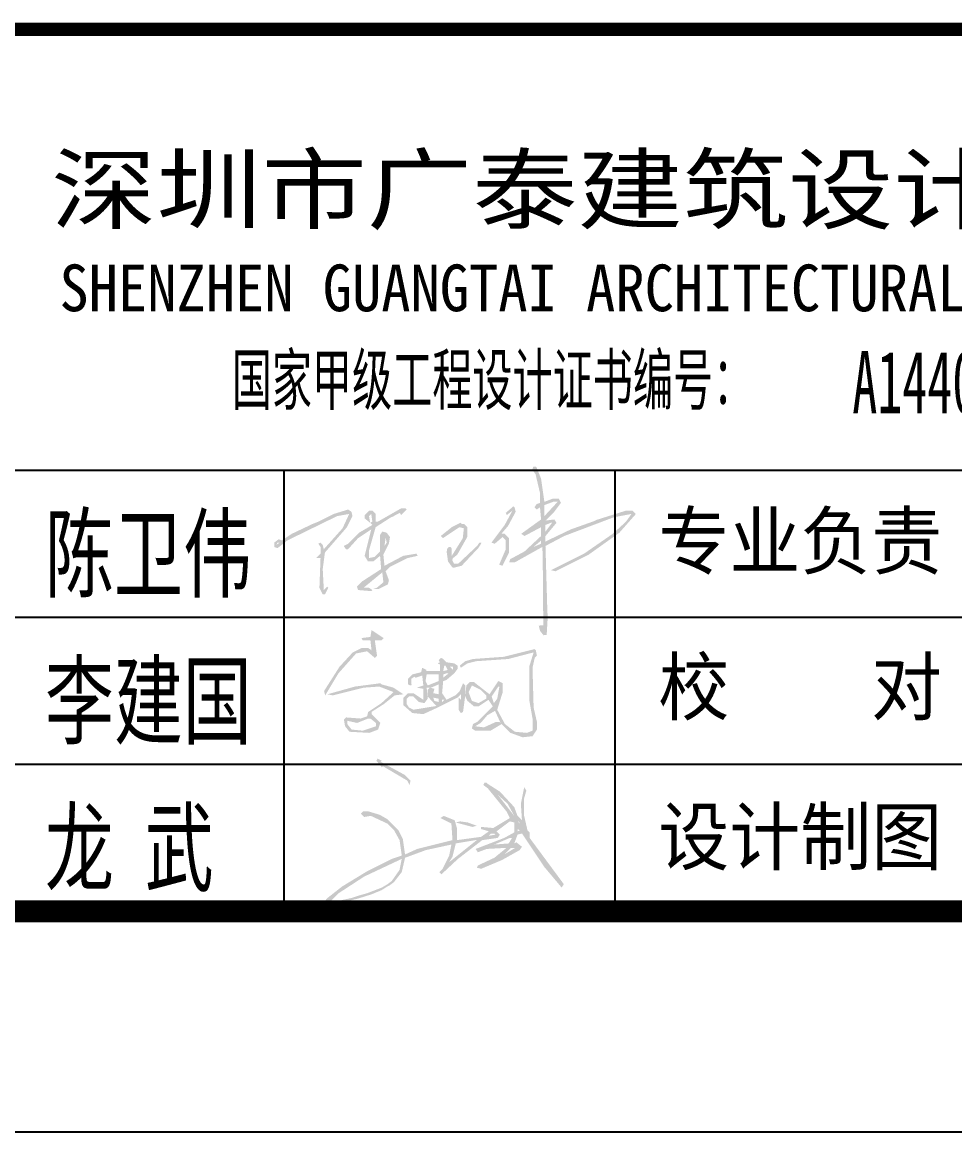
# Model space of a CAD drawing. Extents: x 718358 to 1668613, y -348838 to -159582.
# Drawn here: x 962284 to 964398, y -319314 to -316798 of the extents above; entities that cross this region are included whole.
import ezdxf

# ---------------------------------------------------------------- set-up
doc = ezdxf.new("R2010")
doc.units = 0
doc.header["$LTSCALE"] = 1000
for name, color, linetype in [('变更', 6, 'Continuous'), ('图层1', 1, 'Continuous'), ('建-图例填充', 251, 'Continuous'), ('建-图框', 4, 'Continuous'), ('建-影线', 8, 'Continuous')]:
    doc.layers.add(name, color=color, linetype=linetype)
doc.styles.add('-宋体', font='', dxfattribs={"width": 0.8})
doc.styles.add('HT', font='simhei.ttf', dxfattribs={"width": 1.2})
doc.styles.add('单线字', font='', dxfattribs={"width": 0.7})
doc.styles.add('图框', font='')
doc.styles.get('-宋体').set_extended_font_data('NSimSun')
doc.styles.get('单线字').set_extended_font_data('SimSun')
doc.styles.get('图框').set_extended_font_data('SimSun')

# ---------------------------------------------------------------- blocks, each defined once
blk = doc.blocks.new('54345')
at = {"linetype": 'Continuous'}
blk.add_hatch(color=1, dxfattribs=at).paths.add_polyline_path([(1029066.1, 12708.9), (1029116.1, 12718.9), (1029151.1, 12688.9), (1029161.1, 12698.9), (1029151.1, 12768.9), (1029181.1, 12768.9), (1029191.1, 12778.9), (1029146.1, 12808.9), (1029136.1, 12813.9), (1029131.1, 12783.9), (1029091.1, 12778.9), (1029096.1, 12768.9), (1029131.1, 12768.9), (1029136.1, 12723.9), (1029121.1, 12733.9), (1029091.1, 12733.9), (1029051.1, 12713.9), (1028991.1, 12648.9), (1028921.1, 12538.9), (1028926.1, 12518.9), (1028986.1, 12618.9)])
h = blk.add_hatch(color=1, dxfattribs=at)
h.paths.add_polyline_path([(1029476.1, 12588.9), (1029511.1, 12618.9), (1029526.1, 12638.9), (1029526.1, 12653.9), (1029511.1, 12663.9), (1029476.1, 12668.9), (1029461.1, 12683.9), (1029451.1, 12688.9), (1029441.1, 12678.9), (1029446.1, 12668.9), (1029436.1, 12663.9), (1029446.1, 12658.9), (1029446.1, 12628.9), (1029381.1, 12628.9), (1029386.1, 12633.9), (1029366.1, 12643.9), (1029361.1, 12623.9), (1029321.1, 12613.9), (1029301.1, 12593.9), (1029301.1, 12568.9), (1029316.1, 12568.9), (1029316.1, 12593.9), (1029331.1, 12603.9), (1029336.1, 12598.9), (1029366.1, 12608.9), (1029371.1, 12563.9), (1029341.1, 12553.9), (1029371.1, 12548.9), (1029371.1, 12498.9), (1029326.1, 12528.9), (1029301.1, 12528.9), (1029281.1, 12508.9), (1029281.1, 12473.9), (1029321.1, 12438.9), (1029371.1, 12433.9), (1029411.1, 12453.9), (1029326.1, 12453.9), (1029306.1, 12463.9), (1029296.1, 12478.9), (1029296.1, 12503.9), (1029306.1, 12513.9), (1029326.1, 12513.9), (1029351.1, 12488.9), (1029376.1, 12483.9), (1029391.1, 12503.9), (1029386.1, 12553.9), (1029406.1, 12553.9), (1029441.1, 12568.9), (1029441.1, 12523.9), (1029416.1, 12528.9), (1029421.1, 12548.9), (1029401.1, 12553.9), (1029391.1, 12543.9), (1029391.1, 12513.9), (1029436.1, 12463.9), (1029526.1, 12508.9), (1029541.1, 12523.9), (1029541.1, 12498.9), (1029531.1, 12508.9), (1029531.1, 12453.9), (1029541.1, 12438.9), (1029551.1, 12443.9), (1029561.1, 12518.9), (1029561.1, 12563.9), (1029551.1, 12573.9), (1029536.1, 12538.9), (1029516.1, 12518.9), (1029476.1, 12498.9), (1029456.1, 12528.9), (1029461.1, 12583.9)])
h.paths.add_polyline_path([(1029441.1, 12583.9), (1029391.1, 12563.9), (1029381.1, 12583.9), (1029386.1, 12613.9), (1029441.1, 12613.9)], flags=16)
h.paths.add_polyline_path([(1029461.1, 12598.9), (1029461.1, 12613.9), (1029476.1, 12618.9), (1029486.1, 12618.9)], flags=16)
h.paths.add_polyline_path([(1029461.1, 12628.9), (1029466.1, 12653.9), (1029471.1, 12653.9), (1029481.1, 12633.9)], flags=16)
h.paths.add_polyline_path([(1029491.1, 12648.9), (1029506.1, 12648.9), (1029506.1, 12633.9)], flags=16)
h.paths.add_polyline_path([(1029441.1, 12503.9), (1029441.1, 12488.9), (1029421.1, 12493.9), (1029416.1, 12508.9)], flags=16)
h.paths.add_polyline_path([(1029456.1, 12498.9), (1029466.1, 12498.9), (1029456.1, 12488.9)], flags=16)
h = blk.add_hatch(color=1, dxfattribs=at)
h.paths.add_polyline_path([(1029321.1, 12566.4), (1029316.1, 12568.9), (1029301.1, 12568.9), (1029311.1, 12563.9)], flags=17)
h.paths.add_polyline_path([(1029436.1, 12463.9), (1029429.9, 12470.8), (1029326.1, 12453.9), (1029306.1, 12463.9), (1029296.1, 12478.9), (1029296.1, 12503.9), (1029306.1, 12513.9), (1029326.1, 12513.9), (1029351.1, 12488.9), (1029376.1, 12483.9), (1029391.1, 12503.9), (1029386.1, 12553.9), (1029406.1, 12553.9), (1029441.1, 12568.9), (1029441.1, 12523.9), (1029416.1, 12528.9), (1029421.1, 12548.9), (1029401.1, 12553.9), (1029391.1, 12543.9), (1029391.1, 12513.9), (1029436.1, 12463.9), (1029526.1, 12508.9), (1029541.1, 12523.9), (1029541.1, 12498.9), (1029531.1, 12508.9), (1029531.1, 12453.9), (1029541.1, 12438.9), (1029551.1, 12443.9), (1029561.1, 12518.9), (1029561.1, 12563.9), (1029551.1, 12573.9), (1029536.1, 12538.9), (1029516.1, 12518.9), (1029476.1, 12498.9), (1029456.1, 12528.9), (1029461.1, 12583.9), (1029476.1, 12588.9), (1029511.1, 12618.9), (1029526.1, 12638.9), (1029526.1, 12653.9), (1029511.1, 12663.9), (1029476.1, 12668.9), (1029461.1, 12683.9), (1029451.1, 12688.9), (1029441.1, 12678.9), (1029446.1, 12668.9), (1029436.1, 12663.9), (1029446.1, 12658.9), (1029446.1, 12628.9), (1029381.1, 12628.9), (1029386.1, 12633.9), (1029366.1, 12643.9), (1029361.1, 12623.9), (1029321.1, 12613.9), (1029301.1, 12593.9), (1029301.1, 12568.9), (1029316.1, 12568.9), (1029316.1, 12593.9), (1029331.1, 12603.9), (1029336.1, 12598.9), (1029366.1, 12608.9), (1029371.1, 12563.9), (1029341.1, 12553.9), (1029371.1, 12548.9), (1029371.1, 12498.9), (1029326.1, 12528.9), (1029301.1, 12528.9), (1029281.1, 12508.9), (1029281.1, 12473.9), (1029321.1, 12438.9), (1029371.1, 12433.9)])
h.paths.add_polyline_path([(1029421.1, 12493.9), (1029416.1, 12508.9), (1029441.1, 12503.9), (1029441.1, 12488.9)], flags=16)
h.paths.add_polyline_path([(1029456.1, 12488.9), (1029456.1, 12498.9), (1029466.1, 12498.9)], flags=16)
h.paths.add_polyline_path([(1029391.1, 12563.9), (1029381.1, 12583.9), (1029386.1, 12613.9), (1029441.1, 12613.9), (1029441.1, 12583.9)], flags=16)
h.paths.add_polyline_path([(1029461.1, 12598.9), (1029461.1, 12613.9), (1029476.1, 12618.9), (1029486.1, 12618.9)], flags=16)
h.paths.add_polyline_path([(1029461.1, 12628.9), (1029466.1, 12653.9), (1029471.1, 12653.9), (1029481.1, 12633.9)], flags=16)
h.paths.add_polyline_path([(1029506.1, 12633.9), (1029491.1, 12648.9), (1029506.1, 12648.9)], flags=16)
h = blk.add_hatch(color=1, dxfattribs=at)
h.paths.add_polyline_path([(1029866.1, 12643.9), (1029876.1, 12688.9), (1029886.1, 12698.9), (1029881.1, 12723.9), (1029876.1, 12728.9), (1029736.1, 12693.9), (1029596.1, 12683.9), (1029561.1, 12673.9), (1029536.1, 12653.9), (1029541.1, 12643.9), (1029571.1, 12663.9), (1029611.1, 12673.9), (1029756.1, 12683.9), (1029871.1, 12713.9), (1029851.1, 12648.9), (1029851.1, 12498.9), (1029866.1, 12413.9), (1029866.1, 12358.9), (1029841.1, 12348.9), (1029786.1, 12353.9), (1029741.1, 12388.9), (1029706.1, 12453.9), (1029731.1, 12533.9), (1029731.1, 12573.9), (1029711.1, 12583.9), (1029671.1, 12523.9), (1029601.1, 12578.9), (1029581.1, 12578.9), (1029566.1, 12563.9), (1029561.1, 12513.9), (1029571.1, 12493.9), (1029601.1, 12468.9), (1029621.1, 12468.9), (1029666.1, 12498.9), (1029686.1, 12468.9), (1029616.1, 12398.9), (1029596.1, 12388.9), (1029591.1, 12368.9), (1029606.1, 12358.9), (1029676.1, 12358.9), (1029726.1, 12388.9), (1029716.1, 12398.9), (1029701.1, 12398.9), (1029646.1, 12373.9), (1029606.1, 12378.9), (1029631.1, 12393.9), (1029661.1, 12428.9), (1029696.1, 12448.9), (1029721.1, 12393.9), (1029726.1, 12388.9), (1029766.1, 12348.9), (1029821.1, 12328.9), (1029866.1, 12333.9), (1029886.1, 12363.9), (1029886.1, 12398.9), (1029871.1, 12463.9)])
h.paths.add_polyline_path([(1029716.1, 12558.9), (1029706.1, 12503.9), (1029691.1, 12483.9), (1029681.1, 12513.9), (1029711.1, 12558.9)], flags=16)
h.paths.add_polyline_path([(1029656.1, 12518.9), (1029656.1, 12503.9), (1029621.1, 12483.9), (1029591.1, 12493.9), (1029576.1, 12533.9), (1029591.1, 12563.9), (1029631.1, 12543.9)], flags=16)
h = blk.add_hatch(color=1, dxfattribs=at)
h.paths.add_polyline_path([(1029236.1, 12553.9), (1029181.1, 12568.9), (1029176.1, 12573.9), (1029061.1, 12558.9), (1028936.1, 12523.9), (1028961.1, 12518.9), (1029101.1, 12553.9), (1029171.1, 12558.9), (1029236.1, 12533.9), (1029181.1, 12483.9), (1029191.1, 12478.9), (1029241.1, 12518.9), (1029281.1, 12523.9)])
h.paths.add_polyline_path([(1029191.1, 12478.9), (1029181.1, 12483.9), (1029121.1, 12443.9), (1029116.1, 12423.9), (1029086.1, 12413.9), (1029021.1, 12418.9), (1029011.1, 12408.9), (1029016.1, 12378.9), (1029036.1, 12353.9), (1029126.1, 12348.9), (1029166.1, 12363.9), (1029176.1, 12393.9), (1029136.1, 12433.9), (1029136.1, 12443.9)])
h.paths.add_polyline_path([(1029131.1, 12413.9), (1029156.1, 12393.9), (1029156.1, 12378.9), (1029096.1, 12358.9), (1029046.1, 12363.9), (1029026.1, 12388.9), (1029026.1, 12403.9), (1029071.1, 12393.9), (1029121.1, 12413.9)], flags=16)
h = blk.add_hatch(color=1, dxfattribs=at)
h.paths.add_polyline_path([(1029573.2, 11942.5), (1029547.5, 11946.2), (1029538.2, 11947.5), (1029518.2, 11942.5), (1029593.2, 11922.5), (1029613.2, 11927.5)])
h.paths.add_polyline_path([(1029178.2, 12217.5), (1029183.2, 12222.5), (1029173.2, 12227.5), (1029163.2, 12232.5), (1029158.2, 12222.5), (1029183.2, 12192.5), (1029188.2, 12197.5), (1029298.2, 12132.5), (1029308.2, 12112.5), (1029313.2, 12132.5), (1029288.2, 12157.5)])
h.paths.add_polyline_path([(1029110.1, 11608.4), (1029083.2, 11612.5), (1029048.8, 11601.2), (1029033.2, 11597.5), (1029033.2, 11587.5), (1029074.2, 11597.3)])
h.paths.add_polyline_path([(1029118.2, 11622.5), (1029083.2, 11612.5), (1029110.1, 11608.4), (1029138.2, 11617.5)])
h.paths.add_polyline_path([(1029181, 11635.3), (1029193.2, 11642.5), (1029183.2, 11647.5), (1029118.2, 11622.5), (1029138.2, 11617.5)])
h.paths.add_polyline_path([(1029218.2, 11657.5), (1029208.2, 11662.5), (1029183.2, 11647.5), (1029193.2, 11642.5), (1029208.2, 11652.5)])
h.paths.add_polyline_path([(1029238.2, 11672.5), (1029228.2, 11677.5), (1029208.2, 11662.5), (1029218.2, 11657.5)])
h = blk.add_hatch(color=1, dxfattribs=at)
h.paths.add_polyline_path([(1029208.2, 11957.5), (1029173.2, 11977.5), (1029123.2, 11992.5), (1029098.2, 11992.5), (1029088.2, 11982.5), (1029103.2, 11967.5), (1029133.2, 11972.5), (1029208.2, 11937.5), (1029238.2, 11907.5), (1029263.2, 11862.5), (1029273.2, 11792.5), (1029228.2, 11777.5), (1029118.2, 11722.5), (1029003.2, 11652.5), (1028933.2, 11597.5), (1028923.2, 11582.5), (1028933.2, 11562.5), (1029033.2, 11587.5), (1029033.2, 11597.5), (1028943.2, 11577.5), (1028988.2, 11622.5), (1029103.2, 11697.5), (1029273.2, 11777.5), (1029263.2, 11727.5), (1029228.2, 11677.5), (1029238.2, 11672.5), (1029273.2, 11717.5), (1029288.2, 11782.5), (1029383.2, 11817.5), (1029498.2, 11842.5), (1029488.2, 11792.5), (1029458.2, 11732.5), (1029443.2, 11717.5), (1029453.2, 11707.5), (1029528.2, 11777.5), (1029638.2, 11862.5), (1029708.2, 11872.5), (1029718.2, 11887.5), (1029703.2, 11902.5), (1029763.2, 11947.5), (1029783.2, 11942.5), (1029783.2, 11897.5), (1029738.2, 11872.5), (1029608.2, 11822.5), (1029618.2, 11807.5), (1029658.2, 11822.5), (1029748.2, 11827.5), (1029693.2, 11782.5), (1029618.2, 11747.5), (1029613.2, 11737.5), (1029633.2, 11732.5), (1029728.2, 11772.5), (1029808.2, 11817.5), (1029818.2, 11832.5), (1029793.2, 11852.5), (1029783.2, 11847.5), (1029798.2, 11887.5), (1029818.2, 11892.5), (1029918.2, 11742.5), (1029998.2, 11647.5), (1030008.2, 11662.5), (1029853.2, 11872.5), (1029853.2, 11897.5), (1029843.2, 11907.5), (1029828.2, 11972.5), (1029828.2, 12052.5), (1029838.2, 12087.5), (1029828.2, 12102.5), (1029813.2, 12027.5), (1029818.2, 11952.5), (1029798.2, 11972.5), (1029783.2, 12012.5), (1029718.2, 12082.5), (1029663.2, 12117.5), (1029658.2, 12122.5), (1029648.2, 12122.5), (1029643.2, 12112.5), (1029663.2, 12097.5), (1029748.2, 11992.5), (1029763.2, 11962.5), (1029688.2, 11917.5), (1029633.2, 11922.5), (1029633.2, 11912.5), (1029668.2, 11902.5), (1029633.2, 11877.5), (1029523.2, 11862.5), (1029523.2, 11917.5), (1029513.2, 11952.5), (1029463.2, 11972.5), (1029448.2, 11962.5), (1029498.2, 11937.5), (1029503.2, 11862.5), (1029343.2, 11822.5), (1029288.2, 11797.5), (1029278.2, 11867.5), (1029258.2, 11907.5)])
h.paths.add_polyline_path([(1029518.2, 11847.5), (1029608.2, 11862.5), (1029613.2, 11862.5), (1029488.2, 11762.5), (1029503.2, 11787.5)], flags=17)
h.paths.add_polyline_path([(1029668.2, 11882.5), (1029678.2, 11892.5), (1029693.2, 11892.5), (1029698.2, 11887.5)], flags=16)
h.paths.add_polyline_path([(1029693.2, 11842.5), (1029763.2, 11872.5), (1029773.2, 11872.5), (1029758.2, 11847.5)], flags=16)
h.paths.add_polyline_path([(1029698.2, 12077.5), (1029753.2, 12027.5), (1029783.2, 11972.5), (1029713.2, 12062.5)], flags=16)
h.paths.add_polyline_path([(1029738.2, 11797.5), (1029768.2, 11827.5), (1029788.2, 11827.5)], flags=16)
h.paths.add_polyline_path([(1029798.2, 11912.5), (1029808.2, 11907.5), (1029798.2, 11902.5)], flags=16)
h.paths.add_polyline_path([(1029803.2, 11952.5), (1029808.2, 11937.5), (1029803.2, 11942.5)], flags=17)
at = {"layer": '图层1', "linetype": 'Continuous'}
h = blk.add_hatch(color=1, dxfattribs=at)
h.paths.add_polyline_path([(1029994.9, 13391.7), (1029984.9, 13411.7), (1029959.9, 13411.7), (1029919.9, 13396.7), (1029904.9, 13501.7), (1029884.9, 13551.7), (1029879.9, 13556.7), (1029869.9, 13556.7), (1029864.9, 13541.7), (1029879.9, 13521.7), (1029899.9, 13436.7), (1029899.9, 13391.7), (1029884.9, 13386.7), (1029874.9, 13371.7), (1029884.9, 13361.7), (1029899.9, 13371.7), (1029904.9, 13316.7), (1029814.9, 13251.7), (1029829.9, 13241.7), (1029904.9, 13281.7), (1029904.9, 13241.7), (1029829.9, 13171.7), (1029764.9, 13136.7), (1029759.9, 13121.7), (1029784.9, 13121.7), (1029909.9, 13191.7), (1029912.6, 13157.6), (1029912.6, 13116.6), (1029914.9, 12836.7), (1029894.2, 12835.5), (1029900.5, 12811.3), (1029915.7, 12791.8), (1029930.3, 12793.3), (1029934.9, 12871.7), (1029933, 12912.6), (1029924.9, 13196.7), (1030009.9, 13241.7), (1030234.9, 13326.7), (1030314.9, 13341.7), (1030289.9, 13306.7), (1030229.9, 13251.7), (1030099.9, 13161.7), (1029949.9, 13086.7), (1029969.9, 13081.7), (1030119.9, 13156.7), (1030259.9, 13256.7), (1030334.9, 13341.7), (1030319.9, 13356.7), (1030289.9, 13356.7), (1030156, 13314.6), (1030142.6, 13308.2), (1030039.9, 13271.7), (1029924.9, 13216.7), (1029924.9, 13241.7), (1029974.9, 13301.7), (1029964.9, 13316.7), (1029924.9, 13311.7), (1029964.9, 13351.7)])
h.paths.add_polyline_path([(1029919.9, 13381.7), (1029959.9, 13396.7), (1029979.9, 13396.7), (1029919.9, 13331.7)], flags=16)
h.paths.add_polyline_path([(1029949.9, 13301.7), (1029954.9, 13301.7), (1029924.9, 13261.7), (1029924.9, 13291.7)], flags=16)
h.paths.add_polyline_path([(1029904.9, 13221.7), (1029904.9, 13206.7), (1029869.9, 13191.7), (1029899.9, 13216.7)], flags=16)
h.paths.add_polyline_path([(1029789.9, 13351.7), (1029784.9, 13371.7), (1029779.9, 13376.7), (1029744.9, 13346.7), (1029749.9, 13336.7), (1029774.9, 13356.7), (1029739.9, 13291.7), (1029679.9, 13211.7), (1029694.9, 13206.7), (1029729.9, 13236.7), (1029744.9, 13221.7), (1029744.9, 13181.7), (1029714.9, 13111.7), (1029729.9, 13106.7), (1029759.9, 13166.7), (1029759.9, 13231.7), (1029739.9, 13251.7), (1029724.9, 13251.7), (1029754.9, 13286.7)])
h = blk.add_hatch(color=1, dxfattribs=at)
h.paths.add_polyline_path([(1028979.9, 13331.7), (1029034.9, 13341.7), (1029004.9, 13276.7), (1028919.9, 13181.7), (1028914.9, 13201.7), (1028904.9, 13211.7), (1028894.9, 13206.7), (1028904.9, 13191.7), (1028904.9, 13161.7), (1028884.9, 13141.7), (1028904.9, 13141.7), (1028899.9, 13006.7), (1028914.9, 12976.7), (1028924.9, 12976.7), (1028939.9, 13006.7), (1028934.9, 13011.7), (1028919.9, 12996.7), (1028914.9, 13091.7), (1028924.9, 13166.7), (1029024.9, 13281.7), (1029049.9, 13331.7), (1029044.9, 13351.7), (1029029.9, 13361.7), (1028964.9, 13341.7), (1028894.9, 13306.7), (1028869.9, 13296.7), (1028774.9, 13251.7), (1028729.9, 13221.7), (1028714.9, 13226.7), (1028694.9, 13211.7), (1028694.9, 13191.7), (1028709.9, 13186.7), (1028754.9, 13221.7)])
h.paths.add_polyline_path([(1028719.9, 13211.7), (1028704.9, 13201.7), (1028709.9, 13211.7)], flags=17)
h = blk.add_hatch(color=1, dxfattribs=at)
h.paths.add_polyline_path([(1029204.9, 13256.7), (1029184.9, 13261.7), (1029174.9, 13246.7), (1029174.9, 13171.7), (1029149.9, 13146.7), (1029124.9, 13141.7), (1029124.9, 13176.7), (1029154.9, 13281.7), (1029224.9, 13326.7), (1029234.1, 13329.6), (1029244.9, 13336.7), (1029264.9, 13346.7), (1029269.9, 13336.7), (1029294.9, 13361.7), (1029289.9, 13366.7), (1029269.9, 13366.7), (1029164.9, 13306.7), (1029154.9, 13306.7), (1029154.9, 13341.7), (1029139.9, 13356.7), (1029124.9, 13356.7), (1029104.9, 13336.7), (1029104.9, 13321.7), (1029129.9, 13301.7), (1029124.9, 13331.7), (1029134.9, 13341.7), (1029139.9, 13306.7), (1029129.9, 13301.7), (1029139.9, 13291.7), (1029079.9, 13256.7), (1029029.9, 13206.7), (1029009.9, 13196.7), (1029019.9, 13181.7), (1029029.9, 13181.7), (1029074.9, 13231.7), (1029134.9, 13271.7), (1029104.9, 13151.7), (1029119.9, 13126.7), (1029144.9, 13126.7), (1029174.9, 13151.7), (1029179.9, 13091.7), (1029094.9, 13036.7), (1029069.9, 13011.7), (1029074.9, 12996.7), (1029134.9, 12991.7), (1029139.9, 12996.7), (1029124.9, 13006.7), (1029099.9, 13006.7), (1029184.9, 13076.7), (1029189.9, 13031.7), (1029159.9, 13006.7), (1029169.9, 13001.7), (1029209.9, 13021.7), (1029211.7, 13026.9), (1029214.9, 13041.7), (1029199.9, 13081.7), (1029219.9, 13101.7), (1029299.9, 13141.7), (1029344.9, 13151.7), (1029339.9, 13161.7), (1029279.9, 13151.7), (1029194.9, 13106.7), (1029189.9, 13156.7), (1029214.9, 13206.7), (1029219.9, 13236.7)])
h.paths.add_polyline_path([(1029199.9, 13236.7), (1029204.9, 13211.7), (1029194.9, 13196.7), (1029199.9, 13231.7)], flags=16)
h.paths.add_polyline_path([(1029159.9, 13006.7), (1029158.4, 13000.9), (1029169.9, 13001.7)], flags=17)
h.paths.add_polyline_path([(1029159.9, 13006.7), (1029144.9, 13001.7), (1029158.4, 13000.9)], flags=17)
h = blk.add_hatch(color=1, dxfattribs=at)
h.paths.add_polyline_path([(1029554.9, 13296.7), (1029544.9, 13296.7), (1029539.9, 13301.7), (1029499.9, 13281.7), (1029449.9, 13241.7), (1029459.9, 13231.7), (1029534.9, 13281.7), (1029554.9, 13276.7), (1029549.9, 13231.7), (1029499.9, 13151.7), (1029499.9, 13181.7), (1029499.1, 13184.5), (1029497.1, 13189.1), (1029494.6, 13191.1), (1029489.9, 13191.7), (1029486, 13191.1), (1029483.8, 13189.3), (1029482.5, 13188.4), (1029481, 13186.1), (1029479.4, 13184.3), (1029477, 13169.7), (1029482.9, 13126.4), (1029502.6, 13099.4), (1029505.2, 13098), (1029508.2, 13097.7), (1029512.1, 13098.5), (1029544.9, 13106.7), (1029619.9, 13186.7), (1029614.9, 13196.7), (1029529.9, 13116.7), (1029509.9, 13116.7), (1029502.8, 13130.9), (1029502.8, 13134.1), (1029504.3, 13140.2), (1029508.1, 13143.2), (1029524.9, 13156.7), (1029569.9, 13236.7), (1029569.9, 13281.7)])
h.paths.add_polyline_path([(1029629.9, 13201.7), (1029624.9, 13211.7), (1029614.9, 13196.7), (1029619.9, 13186.7)])
h.paths.add_polyline_path([(1029634.9, 13211.7), (1029624.9, 13211.7), (1029629.9, 13201.7)])
blk = doc.blocks.new('0478')
at = {"layer": '建-图框'}
blk.add_line((752408.1, -199480.7), (752408.1, -200480.7), dxfattribs=at)
at = {"layer": '建-图例填充', "xscale": 0.5, "yscale": 0.5, "zscale": 0.5}
blk.add_blockref('54345', (238038.8, -206250.6), dxfattribs=at)

msp = doc.modelspace()

# ---------------------------------------------------------------- hatches: boundary and pattern name
at = {"layer": '建-影线'}
h = msp.add_hatch(dxfattribs=at)
h.set_pattern_fill('空心砖', color=256, scale=50, style=0)
h.set_pattern_definition([(0, (115212.84, -21555.93), (0, 175), []), (37.875, (115412.84, -21555.93), (-84.807639, 109.038328), []), (90, (115412.84, -21555.93), (-225, 1e-14), [])])
h.paths.add_polyline_path([(961039.7, -298398.2), (960839.7, -298398.2), (960839.7, -300706.9), (961039.7, -300706.9)])
h.paths.add_polyline_path([(961039.7, -301356.9), (960839.7, -301356.9), (960839.7, -302406.9), (961039.7, -302406.9)])
h.paths.add_polyline_path([(961039.7, -302856.9), (960839.7, -302856.9), (960839.7, -305806.9), (961039.7, -305806.9)])
h.paths.add_polyline_path([(952181.7, -296514.9), (952373.8, -296514.9), (952373.8, -296279.2), (952181.7, -296279.2)], flags=9)
h.paths.add_polyline_path([(952163.4, -298394.3), (952370, -298394.3), (952370, -298148.4), (952163.4, -298148.4)], flags=9)
h.paths.add_polyline_path([(959138.4, -300728.6), (959477.8, -300728.6), (959477.8, -300389.2), (959138.4, -300389.2)], flags=9)
h.paths.add_polyline_path([(957154.1, -303018.6), (957493.5, -303018.6), (957493.5, -302679.1), (957154.1, -302679.1)], flags=9)
h.paths.add_polyline_path([(956078.9, -297375.5), (956781.6, -297375.5), (956781.6, -297139.2), (956078.9, -297139.2)], flags=9)
h.paths.add_polyline_path([(955930.9, -297100.4), (956832, -297100.4), (956832, -296837.9), (955930.9, -296837.9)], flags=9)
h.paths.add_polyline_path([(967140.2, -318104.9), (968648.1, -318104.9), (968648.1, -317814.1), (967140.2, -317814.1)], flags=9)
h.paths.add_polyline_path([(969706.4, -317315.5), (970287.4, -317315.5), (970287.4, -317090.5), (969706.4, -317090.5)], flags=9)
h.paths.add_polyline_path([(969633.4, -317057.5), (970336.6, -317057.5), (970336.6, -316877.5), (969633.4, -316877.5)], flags=9)
h.paths.add_polyline_path([(965932.9, -318093.6), (966686.3, -318093.6), (966686.3, -317847.8), (965932.9, -317847.8)], flags=9)
h.paths.add_polyline_path([(961490, -317626.1), (962294.4, -317626.1), (962294.4, -317524.6), (961490, -317524.6)], flags=9)
h.paths.add_polyline_path([(969749.4, -317580.3), (970161.2, -317580.3), (970161.2, -317305.6), (969749.4, -317305.6)], flags=9)
h.paths.add_polyline_path([(969980.2, -318720.1), (970212.4, -318720.1), (970212.4, -318457.6), (969980.2, -318457.6)], flags=9)
h.paths.add_polyline_path([(969789.6, -318061.6), (970119.3, -318061.6), (970119.3, -317793.3), (969789.6, -317793.3)], flags=9)
h.paths.add_polyline_path([(958321.1, -318031.6), (958816.9, -318031.6), (958816.9, -317825), (958321.1, -317825)], flags=9)
h.paths.add_polyline_path([(958320.7, -318527.9), (958817.4, -318527.9), (958817.4, -318318.6), (958320.7, -318318.6)], flags=9)
h.paths.add_polyline_path([(958320.8, -318761.3), (958817.2, -318761.3), (958817.2, -318552.8), (958320.8, -318552.8)], flags=9)
h.paths.add_polyline_path([(959957, -318051.8), (960452.5, -318051.8), (960452.5, -317846), (959957, -317846)], flags=9)
h.paths.add_polyline_path([(959957.3, -318283.8), (960452.2, -318283.8), (960452.2, -318079.8), (959957.3, -318079.8)], flags=9)
h.paths.add_polyline_path([(957877.1, -318129.2), (958090.7, -318129.2), (958090.7, -317915.5), (957877.1, -317915.5)], flags=9)
h.paths.add_polyline_path([(957879.8, -318638.2), (958088, -318638.2), (958088, -318440.4), (957879.8, -318440.4)], flags=9)
h.paths.add_polyline_path([(958321, -318300.3), (958817.1, -318300.3), (958817.1, -318092.7), (958321, -318092.7)], flags=9)
h.paths.add_polyline_path([(963683.9, -318099.8), (964438.7, -318099.8), (964438.7, -317849.8), (963683.9, -317849.8)], flags=9)
h.paths.add_polyline_path([(963685, -318426), (964437.7, -318426), (964437.7, -318182.3), (963685, -318182.3)], flags=9)
h.paths.add_polyline_path([(963685, -318765.6), (964437.7, -318765.6), (964437.7, -318521.8), (963685, -318521.8)], flags=9)
h.paths.add_polyline_path([(961421.6, -318761.8), (962175.6, -318761.8), (962175.6, -318513.9), (961421.6, -318513.9)], flags=9)
h.paths.add_polyline_path([(961424.2, -318097.9), (962178.9, -318097.9), (962178.9, -317847.9), (961424.2, -317847.9)], flags=9)
h.paths.add_polyline_path([(961422.3, -318428.7), (962174.9, -318428.7), (962174.9, -318184.9), (961422.3, -318184.9)], flags=9)
h.paths.add_polyline_path([(962720.8, -317721), (964043.1, -317721), (964043.1, -317493.5), (962720.8, -317493.5)], flags=9)
h.paths.add_polyline_path([(964129.8, -317721.5), (964800.5, -317721.5), (964800.5, -317507.3), (964129.8, -317507.3)], flags=9)
h.paths.add_polyline_path([(962300.3, -317322.2), (965757.9, -317322.2), (965757.9, -317029.3), (962300.3, -317029.3)], flags=9)
h.paths.add_polyline_path([(962337.8, -317501.8), (965587.7, -317501.8), (965587.7, -317320), (962337.8, -317320)], flags=9)
h.paths.add_polyline_path([(969146.6, -317307.5), (969570.7, -317307.5), (969570.7, -317102.6), (969146.6, -317102.6)], flags=9)
h.paths.add_polyline_path([(969151.6, -317795.3), (969575.7, -317795.3), (969575.7, -317590.4), (969151.6, -317590.4)], flags=9)
h.paths.add_polyline_path([(969151.6, -318044.2), (969575.7, -318044.2), (969575.7, -317839.3), (969151.6, -317839.3)], flags=9)
h.paths.add_polyline_path([(969151.3, -318561.6), (969575, -318561.6), (969575, -318357.6), (969151.3, -318357.6)], flags=9)
h.paths.add_polyline_path([(969110.3, -317058.8), (969607, -317058.8), (969607, -316849.5), (969110.3, -316849.5)], flags=9)
h.paths.add_polyline_path([(965932.9, -318596.6), (966686.3, -318596.6), (966686.3, -318350.8), (965932.9, -318350.8)], flags=9)
h.paths.add_polyline_path([(965933.1, -317686.7), (966686.1, -317686.7), (966686.1, -317441.9), (965933.1, -317441.9)], flags=9)
h.paths.add_polyline_path([(965932.9, -317187.2), (966686.3, -317187.2), (966686.3, -316941.4), (965932.9, -316941.4)], flags=9)
h.paths.add_polyline_path([(969151.2, -317546.6), (969576.1, -317546.6), (969576.1, -317339.1), (969151.2, -317339.1)], flags=9)
h.paths.add_polyline_path([(968385.8, -296591.6), (968385.8, -296141.2), (968162.7, -296141.2), (968162.7, -296591.6)], flags=9)
h.paths.add_polyline_path([(961825.1, -296615.6), (962355.5, -296615.6), (962355.5, -296392.5), (961825.1, -296392.5)], flags=9)
h.paths.add_polyline_path([(961651.3, -296599.8), (961864.9, -296599.8), (961864.9, -296380.7), (961651.3, -296380.7)], flags=9)
h.paths.add_polyline_path([(963475.1, -296615.6), (964005.5, -296615.6), (964005.5, -296392.5), (963475.1, -296392.5)], flags=9)
h.paths.add_polyline_path([(963301.3, -296599.8), (963514.9, -296599.8), (963514.9, -296380.7), (963301.3, -296380.7)], flags=9)
h.paths.add_polyline_path([(969526.4, -296898.1), (969865.8, -296898.1), (969865.8, -296558.7), (969526.4, -296558.7)], flags=9)
h.paths.add_polyline_path([(964977.2, -297817), (965308.3, -297817), (965308.3, -297617.6), (964977.2, -297617.6)], flags=9)
h.paths.add_polyline_path([(963431.9, -297908.9), (964924.2, -297908.9), (964924.2, -297401.6), (963431.9, -297401.6)], flags=9)
h.paths.add_polyline_path([(963054.2, -297848.3), (963581.8, -297848.3), (963581.8, -297456.3), (963054.2, -297456.3)], flags=9)
h.paths.add_polyline_path([(968607.3, -303444.4), (968607.3, -302969.4), (968832.3, -302969.4), (968832.3, -303444.4)], flags=9)
h.paths.add_polyline_path([(968607.3, -308705.9), (968607.3, -308208), (968832.3, -308208), (968832.3, -308705.9)], flags=9)
h.paths.add_polyline_path([(968607.3, -313355.9), (968607.3, -312858), (968832.3, -312858), (968832.3, -313355.9)], flags=9)
h.paths.add_polyline_path([(968307.3, -302213), (968307.3, -300800.9), (968532.3, -300800.9), (968532.3, -302213)], flags=9)
h.paths.add_polyline_path([(968307.3, -303913), (968307.3, -302500.9), (968532.3, -302500.9), (968532.3, -303913)], flags=9)
h.paths.add_polyline_path([(968307.3, -305613), (968307.3, -304200.9), (968532.3, -304200.9), (968532.3, -305613)], flags=9)
h.paths.add_polyline_path([(968307.3, -307018), (968307.3, -305845.9), (968532.3, -305845.9), (968532.3, -307018)], flags=9)
h.paths.add_polyline_path([(968307.3, -308368), (968307.3, -307195.9), (968532.3, -307195.9), (968532.3, -308368)], flags=9)
h.paths.add_polyline_path([(968307.3, -309718), (968307.3, -308545.9), (968532.3, -308545.9), (968532.3, -309718)], flags=9)
h.paths.add_polyline_path([(968307.3, -311068), (968307.3, -309895.9), (968532.3, -309895.9), (968532.3, -311068)], flags=9)
h.paths.add_polyline_path([(968307.3, -312849.4), (968307.3, -311414.4), (968532.3, -311414.4), (968532.3, -312849.4)], flags=9)
h.paths.add_polyline_path([(968307.3, -314799.4), (968307.3, -313364.4), (968532.3, -313364.4), (968532.3, -314799.4)], flags=9)
h.paths.add_polyline_path([(969296.5, -300424.6), (969836.6, -300424.6), (969836.6, -300188.4), (969296.5, -300188.4)], flags=9)
h.paths.add_polyline_path([(969622.6, -305182.3), (969707.3, -305182.3), (969707.3, -304994.2), (969622.6, -304994.2)], flags=9)
h.paths.add_polyline_path([(969470.2, -305193.7), (969643.8, -305193.7), (969643.8, -304970.6), (969470.2, -304970.6)], flags=9)
h.paths.add_polyline_path([(969361, -305182.3), (969446.8, -305182.3), (969446.8, -304994.2), (969361, -304994.2)], flags=9)
h.paths.add_polyline_path([(969580.3, -300169.1), (969665, -300169.1), (969665, -299981), (969580.3, -299981)], flags=9)
h.paths.add_polyline_path([(969418.4, -300180.4), (969601.5, -300180.4), (969601.5, -299957.3), (969418.4, -299957.3)], flags=9)
h.paths.add_polyline_path([(969318.7, -300169.1), (969404.5, -300169.1), (969404.5, -299981), (969318.7, -299981)], flags=9)
h.paths.add_polyline_path([(966948.2, -303824.6), (967472.3, -303824.6), (967472.3, -303588.4), (966948.2, -303588.4)], flags=9)
h.paths.add_polyline_path([(961960.3, -302124.6), (962500.4, -302124.6), (962500.4, -301888.4), (961960.3, -301888.4)], flags=9)
h.paths.add_polyline_path([(960292.7, -300555.8), (960584.9, -300555.8), (960584.9, -300339.7), (960292.7, -300339.7)], flags=9)
h.paths.add_polyline_path([(969715.9, -318385.2), (969930.9, -318385.2), (969930.9, -318160.2), (969715.9, -318160.2)], flags=9)
h.paths.add_polyline_path([(969763.9, -317805.5), (970137.9, -317805.5), (970137.9, -317580.5), (969763.9, -317580.5)], flags=9)
h.paths.add_polyline_path([(966808, -318623.4), (969038.7, -318623.4), (969038.7, -318330.3), (966808, -318330.3)], flags=9)
h.paths.add_polyline_path([(960839.7, -308506.9), (961039.7, -308506.9), (961039.7, -306456.9), (960839.7, -306456.9)], flags=16)
h.paths.add_polyline_path([(960839.7, -315106.9), (961089.7, -315106.9), (961089.7, -311856.9), (960839.7, -311856.9)], flags=16)

# ---------------------------------------------------------------- linework, layer by layer
at = {"layer": '建-图框'}
for p, q in [((970376.8, -316814.4), (961376.8, -316814.4)), ((957776.8, -317814.4), (970376.8, -317814.4)), ((961376.8, -317814.4), (970376.8, -317814.4)), ((962876.8, -317814.3), (962876.8, -318814.4)), ((963626.8, -317814.3), (963626.8, -318814.4)), ((961376.8, -318147.7), (969076.8, -318147.7)), ((961376.8, -318481.1), (965876.8, -318481.1)), ((957776.8, -318814.4), (970376.8, -318814.4))]:
    msp.add_line(p, q, dxfattribs=at)
msp.add_lwpolyline([(918326.8, -319314.4), (970876.8, -319314.4), (970876.8, -289614.4), (918326.8, -289614.4)], close=True, dxfattribs=at)
for points, const_width in [([(919576.8, -318814.4), (970376.8, -318814.4), (970376.8, -290114.4), (919576.8, -290114.4)], 50), ([(957776.8, -317814.4), (957776.8, -318814.4), (970376.8, -318814.4), (970376.8, -316814.4), (961376.8, -316814.4), (961376.8, -317814.4)], 30)]:
    msp.add_lwpolyline(points, close=True, dxfattribs=dict(at, const_width=const_width))

# ---------------------------------------------------------------- block references
at = {"layer": '变更'}
msp.add_blockref('0478', (210468.7, -118333.7), dxfattribs=at)

# ---------------------------------------------------------------- texts
at = {"layer": '建-图框'}
for s, height, style, width, p in [('深圳市广泰建筑设计有限公司 ', 148.275, '-宋体', 1.18025, (962349.1, -317251.9)), ('SHENZHEN GUANGTAI ARCHITECTURAL DESIGN CO.,LTD', 105.91, '-宋体', 0.920595, (962368.1, -317453.8)), ('国家甲级工程设计证书编号：', 112.97, 'HT', 0.590125, (962758.7, -317665.3)), ('A144018029', 141.21, 'HT', 0.590125, (964165.5, -317685))]:
    msp.add_text(s, height=height, dxfattribs=dict(at, style=style, width=width)).set_placement(p)
at = {"layer": '建-图框', "color": 40, "style": '单线字', "width": 0.7}
for s, height, p in [('陈卫伟', 163.78, (962335.2, -318085.3)), ('李建国', 163.78, (962335.2, -318418.7)), ('龙', 163.8, (962335.2, -318752)), ('武', 163.8, (962561.4, -318752))]:
    msp.add_text(s, height=height, dxfattribs=at).set_placement(p)
at = {"layer": '建-图框', "style": '图框', "oblique": 360, "width": 0.9442}
for s, p in [('专业负责', (963725.6, -318037.3)), ('校    对', (963725.6, -318368)), ('设计制图', (963725.6, -318707.6))]:
    msp.add_text(s, height=125, rotation=0, dxfattribs=at).set_placement(p)

doc.saveas('drawing.dxf')
